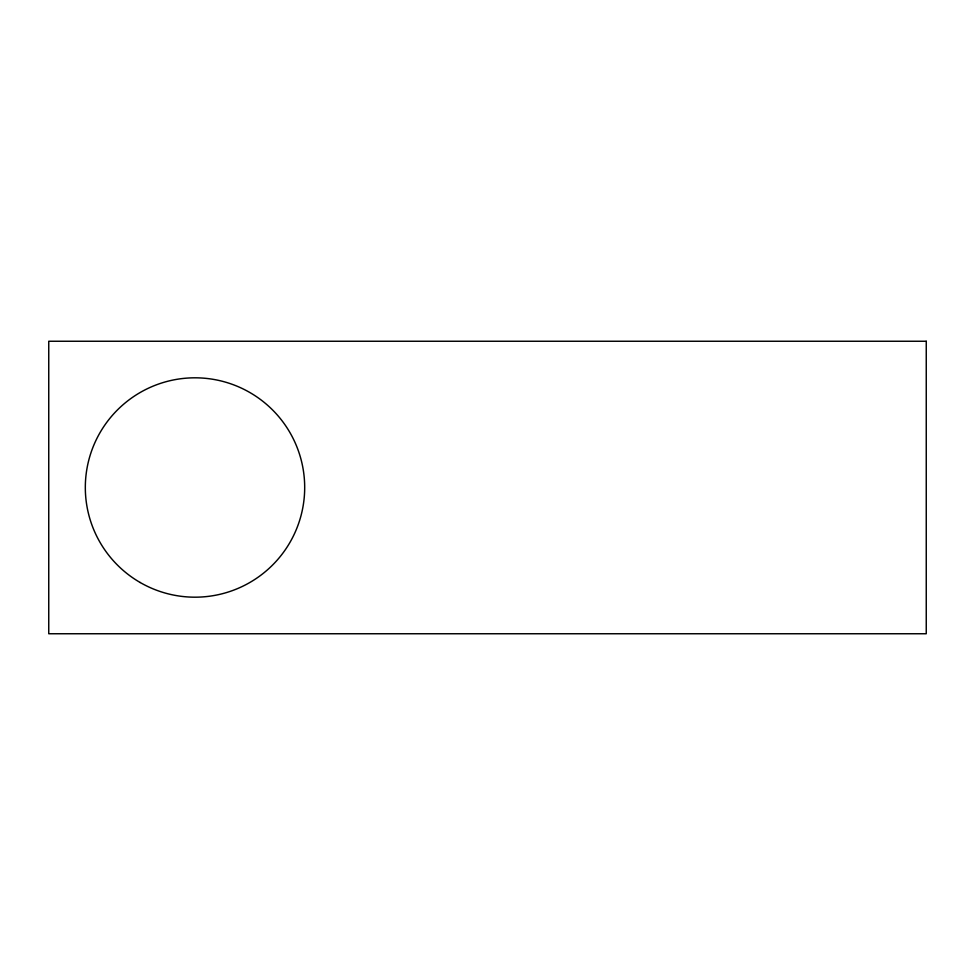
<?xml version="1.0" encoding="UTF-8"?>
<svg xmlns="http://www.w3.org/2000/svg" width="975" height="975" viewBox="0 0 975 975"><rect width="100%" height="100%" fill="white"/><g stroke="black" fill="none" stroke-linecap="round" stroke-linejoin="round"><path stroke-width="1.46" d="M926.25 341.25L48.75 341.25L48.75 633.75L926.25 633.75L926.25 341.25M140.156 582.489A109.688 109.688 0 0 0 304.688 487.5A109.688 109.688 0 0 0 140.156 392.511A109.688 109.688 0 0 0 140.156 582.489"/></g></svg>
